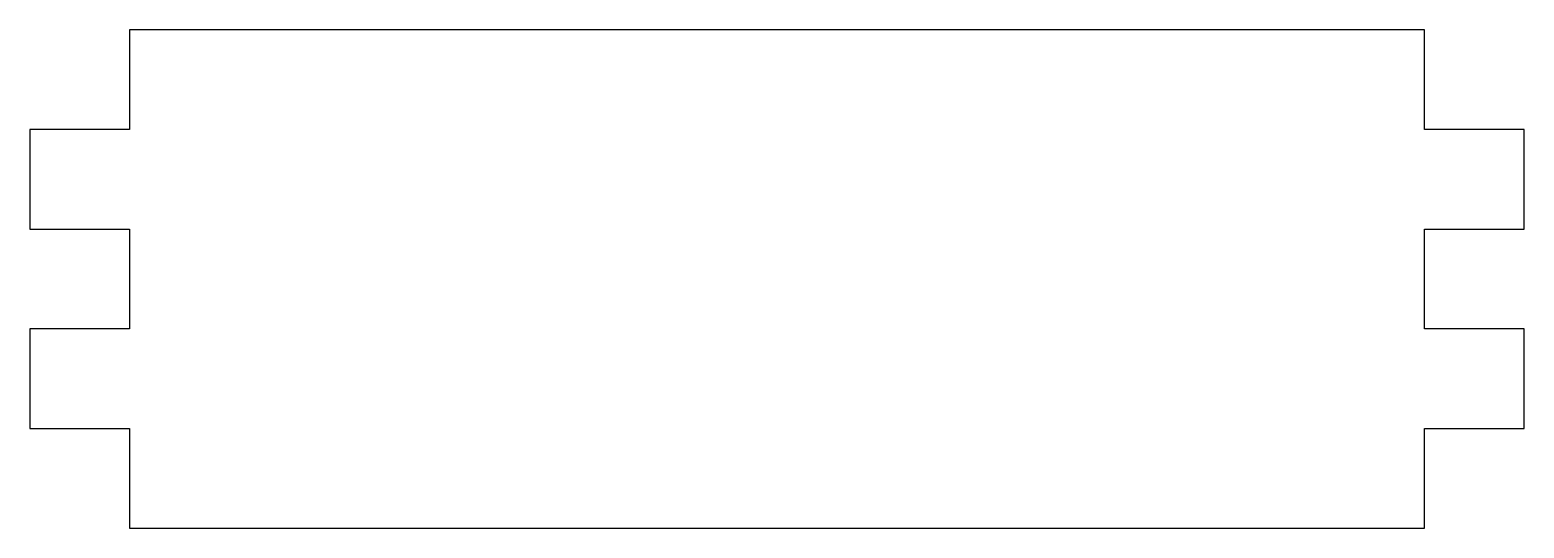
# Model space of a CAD drawing. Header units: millimetres. Extents: x -4 to 56, y 0 to 20.
import ezdxf

# ---------------------------------------------------------------- set-up
doc = ezdxf.new("R2010")
doc.units = ezdxf.units.MM

msp = doc.modelspace()

# ---------------------------------------------------------------- linework, layer by layer
for p, q in [((0, 20), (0, 16)), ((52, 20), (0, 20)), ((52, 20, 4), (0, 20, 4)), ((0, 20, 4), (0, 16, 4)), ((0, 20), (0, 16)), ((0, 20, 4), (0, 16, 4)), ((0, 20), (0, 20, 4)), ((52, 20), (0, 20)), ((0, 20), (0, 20, 4)), ((52, 20, 4), (0, 20, 4)), ((52, 16), (52, 20)), ((52, 16, 4), (52, 20, 4)), ((52, 20), (52, 20, 4)), ((52, 16), (52, 20)), ((52, 20), (52, 20, 4)), ((52, 16, 4), (52, 20, 4)), ((-4, 16), (-4, 12)), ((0, 16), (-4, 16)), ((0, 16, 4), (-4, 16, 4)), ((-4, 16, 4), (-4, 12, 4)), ((-4, 16), (-4, 16, 4)), ((-4, 16), (-4, 12)), ((-4, 16, 4), (-4, 12, 4)), ((0, 16), (-4, 16)), ((-4, 16), (-4, 16, 4)), ((0, 16, 4), (-4, 16, 4)), ((0, 16, 4), (0, 16)), ((0, 16, 4), (0, 16)), ((56, 16), (52, 16)), ((56, 16, 4), (52, 16, 4)), ((52, 16), (52, 16, 4)), ((56, 16), (52, 16)), ((52, 16), (52, 16, 4)), ((56, 16, 4), (52, 16, 4)), ((56, 12), (56, 16)), ((56, 12, 4), (56, 16, 4)), ((56, 16), (56, 16, 4)), ((56, 12), (56, 16)), ((56, 16), (56, 16, 4)), ((56, 12, 4), (56, 16, 4)), ((-4, 12), (0, 12)), ((-4, 12, 4), (0, 12, 4)), ((-4, 12), (0, 12)), ((-4, 12, 4), (0, 12, 4)), ((-4, 12), (-4, 12, 4)), ((-4, 12), (-4, 12, 4)), ((0, 12), (0, 8)), ((0, 12, 4), (0, 8, 4)), ((0, 12), (0, 8)), ((0, 12, 4), (0, 8, 4)), ((0, 12), (0, 12, 4)), ((0, 12), (0, 12, 4)), ((52, 12), (56, 12)), ((52, 8), (52, 12)), ((52, 8, 4), (52, 12, 4)), ((52, 12, 4), (56, 12, 4)), ((52, 8), (52, 12)), ((52, 12, 4), (52, 12)), ((52, 8, 4), (52, 12, 4)), ((52, 12), (56, 12)), ((52, 12, 4), (56, 12, 4)), ((52, 12, 4), (52, 12)), ((56, 12), (56, 12, 4)), ((56, 12), (56, 12, 4)), ((-4, 8), (-4, 4)), ((0, 8), (-4, 8)), ((0, 8, 4), (-4, 8, 4)), ((-4, 8, 4), (-4, 4, 4)), ((-4, 8), (-4, 8, 4)), ((-4, 8), (-4, 4)), ((-4, 8, 4), (-4, 4, 4)), ((0, 8), (-4, 8)), ((-4, 8), (-4, 8, 4)), ((0, 8, 4), (-4, 8, 4)), ((0, 8, 4), (0, 8)), ((0, 8, 4), (0, 8)), ((56, 8), (52, 8)), ((56, 8, 4), (52, 8, 4)), ((52, 8), (52, 8, 4)), ((56, 8), (52, 8)), ((52, 8), (52, 8, 4)), ((56, 8, 4), (52, 8, 4)), ((56, 4), (56, 8)), ((56, 4, 4), (56, 8, 4)), ((56, 4), (56, 8)), ((56, 8), (56, 8, 4)), ((56, 4, 4), (56, 8, 4)), ((56, 8), (56, 8, 4)), ((-4, 4), (0, 4)), ((-4, 4, 4), (0, 4, 4)), ((-4, 4), (0, 4)), ((-4, 4, 4), (0, 4, 4)), ((-4, 4), (-4, 4, 4)), ((-4, 4), (-4, 4, 4)), ((0, 4), (0, 0)), ((0, 4, 4), (0, 0, 4)), ((0, 4), (0, 4, 4)), ((0, 4), (0, 0)), ((0, 4, 4), (0, 0, 4)), ((0, 4), (0, 4, 4)), ((52, 0), (52, 4)), ((52, 4, 4), (52, 4)), ((52, 0, 4), (52, 4, 4)), ((52, 4), (56, 4)), ((52, 0), (52, 4)), ((52, 0, 4), (52, 4, 4)), ((52, 4, 4), (56, 4, 4)), ((52, 4), (56, 4)), ((52, 4, 4), (56, 4, 4)), ((52, 4, 4), (52, 4)), ((56, 4), (56, 4, 4)), ((56, 4), (56, 4, 4)), ((0, 0), (0, 0, 4)), ((0, 0), (52, 0)), ((0, 0, 4), (52, 0, 4)), ((0, 0), (0, 0, 4)), ((0, 0), (52, 0)), ((0, 0, 4), (52, 0, 4)), ((52, 0), (52, 0, 4)), ((52, 0), (52, 0, 4))]:
    msp.add_line(p, q)

doc.saveas('drawing.dxf')
